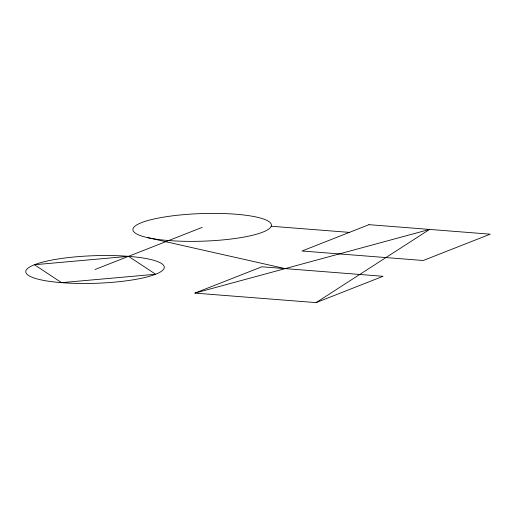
<?xml version="1.0" encoding="UTF-8"?>
<svg xmlns="http://www.w3.org/2000/svg" width="516" height="516" viewBox="0 0 516 516"><rect width="100%" height="100%" fill="white"/><g stroke="black" fill="none" stroke-linecap="round" stroke-linejoin="round"><path stroke-width="0.77" d="M316.082 302.615L429.596 229.42L194.88 293.114L316.082 302.615L383.053 276.292L261.844 266.785L194.88 293.114M95.034 269.494L202.182 227.375M271.216 226.247L349.384 232.381M147.486 237.592L285.155 268.617M368.992 224.673L302.028 250.995L423.23 260.496L490.2 234.174L368.992 224.673M128.523 256.336L34.437 264.74L61.552 282.658L155.639 274.248L128.523 256.336M167.268 240.424A69.273 13.809 -1.9 0 0 271.422 225.24A69.273 13.809 -1.9 0 0 167.861 216.468A69.273 13.809 -1.9 0 0 167.268 240.424M60.12 282.542A69.273 13.809 -1.9 0 0 164.275 267.359A69.273 13.809 -1.9 0 0 60.714 258.587A69.273 13.809 -1.9 0 0 60.12 282.542"/></g></svg>
